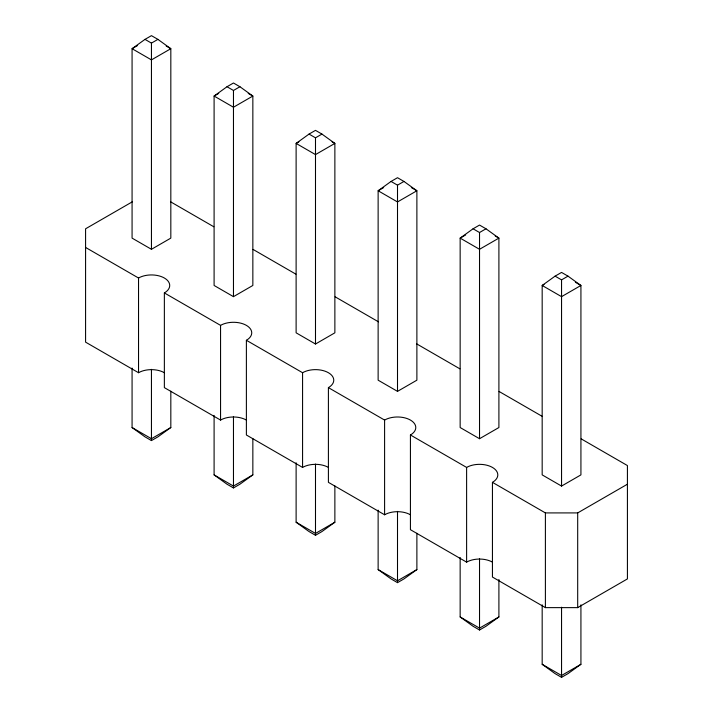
<?xml version="1.0" encoding="UTF-8"?>
<svg xmlns="http://www.w3.org/2000/svg" width="713" height="713" viewBox="0 0 713 713"><rect width="100%" height="100%" fill="white"/><g stroke="black" fill="none" stroke-linecap="round" stroke-linejoin="round"><path stroke-width="1.07" d="M144.997 39.375L132.074 48.698L132.074 238.115L151.45 249.3L170.826 238.115L170.826 48.698L157.912 39.375L151.45 35.65L144.997 39.375L151.45 43.11L157.912 39.375M227.01 86.736L214.096 96.05L214.096 285.467L233.472 296.653L252.848 285.467L252.848 96.05L239.933 86.736L233.472 83.002L227.01 86.736L233.472 90.462L239.933 86.736M309.032 134.089L296.118 143.411L296.118 332.819L315.494 344.014L334.869 332.819L334.869 143.411L321.946 134.089L315.494 130.354L309.032 134.089L315.494 137.814L321.946 134.089M391.054 181.441L378.131 190.763L378.131 380.181L397.506 391.366L416.882 380.181L416.882 190.763L403.968 181.441L397.506 177.706L391.054 181.441L397.506 185.166L403.968 181.441M170.826 391.187L170.826 427.533L157.912 436.855L151.45 440.581L144.997 436.855L132.074 427.533L132.074 368.068M473.067 228.793L460.152 238.115L460.152 427.533L479.528 438.718L498.904 427.533L498.904 238.115L485.99 228.793L479.528 225.067L473.067 228.793L479.528 232.518L485.99 228.793M252.848 438.548L252.848 474.885L239.933 484.207L233.472 487.933L227.01 484.207L214.096 474.885L214.096 415.421M555.088 276.145L542.174 285.467L542.174 474.885L561.55 486.07L580.926 474.885L580.926 285.467L568.003 276.145L561.55 272.419L555.088 276.145L561.55 279.87L568.003 276.145M334.869 485.901L334.869 522.237L321.946 531.559L315.494 535.294L309.032 531.559L296.118 522.237L296.118 462.773M416.882 533.253L416.882 569.589L403.968 578.911L397.506 582.646L391.054 578.911L378.131 569.589L378.131 510.125M498.904 579.5L498.904 616.95L485.99 626.264L479.528 629.998L473.067 626.264L460.152 616.95L460.152 557.477M580.926 604.829L580.926 664.302L568.003 673.625L561.55 677.35L555.088 673.625L542.174 664.302L542.174 604.829M137.609 45.507L132.074 48.698L151.45 59.883L170.826 48.698L166.209 46.033M218.713 93.394L214.096 96.05L233.472 107.235L252.848 96.05L248.231 93.394M132.44 201.743L85.578 228.793L85.578 342.142L138.536 372.721A18.271 10.543 0 0 1 164.364 372.721M298.881 141.807L296.118 143.411L315.494 154.596L334.869 143.411L332.098 141.807M383.674 187.564L378.131 190.763L397.506 201.948L416.882 190.763L411.348 187.564M465.687 234.916L460.152 238.115L479.528 249.3L498.904 238.115L495.214 235.985M170.826 427.533L151.45 438.718L132.074 427.533M544.019 284.398L542.174 285.467L561.55 296.653L580.926 285.467L575.391 282.268M252.848 474.885L233.472 486.07L214.096 474.885M334.869 522.237L315.494 533.422L296.118 522.237M416.882 569.589L397.506 580.783L378.131 569.589M85.578 247.438L138.536 278.017A18.271 10.543 0 0 1 164.364 278.017A18.271 10.543 0 0 1 164.364 292.927L220.558 325.369A18.271 10.543 0 0 1 246.386 325.369A18.271 10.543 0 0 1 246.386 340.279L302.57 372.721A18.271 10.543 0 0 1 328.408 372.721A18.271 10.543 0 0 1 328.408 387.631L384.592 420.073A18.271 10.543 0 0 1 410.43 420.073A18.271 10.543 0 0 1 410.43 434.983L466.614 467.425A18.271 10.543 0 0 1 492.442 467.425A18.271 10.543 0 0 1 492.442 482.345L545.4 512.914L577.69 512.914L627.422 484.207M498.904 616.95L479.528 628.135L460.152 616.95M492.442 482.345L492.442 577.049L545.4 607.628L577.69 607.628L627.422 578.911L627.422 465.562L581.202 438.878M580.926 664.302L561.55 675.487L542.174 664.302M170.487 201.752L213.811 226.77M253.053 249.425L295.904 274.166M335.146 296.822L378.478 321.83M416.544 343.809L459.876 368.826M499.109 391.482L541.969 416.223M246.386 420.073A18.271 10.543 0 0 0 220.558 420.073L164.364 387.631L164.364 292.927M328.408 467.425A18.271 10.543 0 0 0 302.57 467.425L246.386 434.992L246.386 340.279M410.43 514.777A18.271 10.543 0 0 0 384.592 514.777L328.408 482.345L328.408 387.631M492.442 562.138A18.271 10.543 0 0 0 466.614 562.138L410.43 529.697L410.43 434.983M577.69 512.914L577.69 607.628M561.55 279.87L561.55 486.07M561.55 607.209L561.55 677.35M545.4 512.914L545.4 607.628M479.528 232.518L479.528 438.718M479.528 558.751L479.528 629.998M466.614 467.425L466.614 562.138M397.506 185.166L397.506 391.366M397.506 511.399L397.506 582.646M384.592 420.073L384.592 514.777M315.494 137.814L315.494 344.014M315.494 464.047L315.494 535.294M302.57 372.721L302.57 467.425M233.472 90.462L233.472 296.653M233.472 416.695L233.472 487.933M220.558 325.369L220.558 420.073M151.45 43.11L151.45 249.3M151.45 369.343L151.45 440.581M138.536 278.017L138.536 372.721"/></g></svg>
